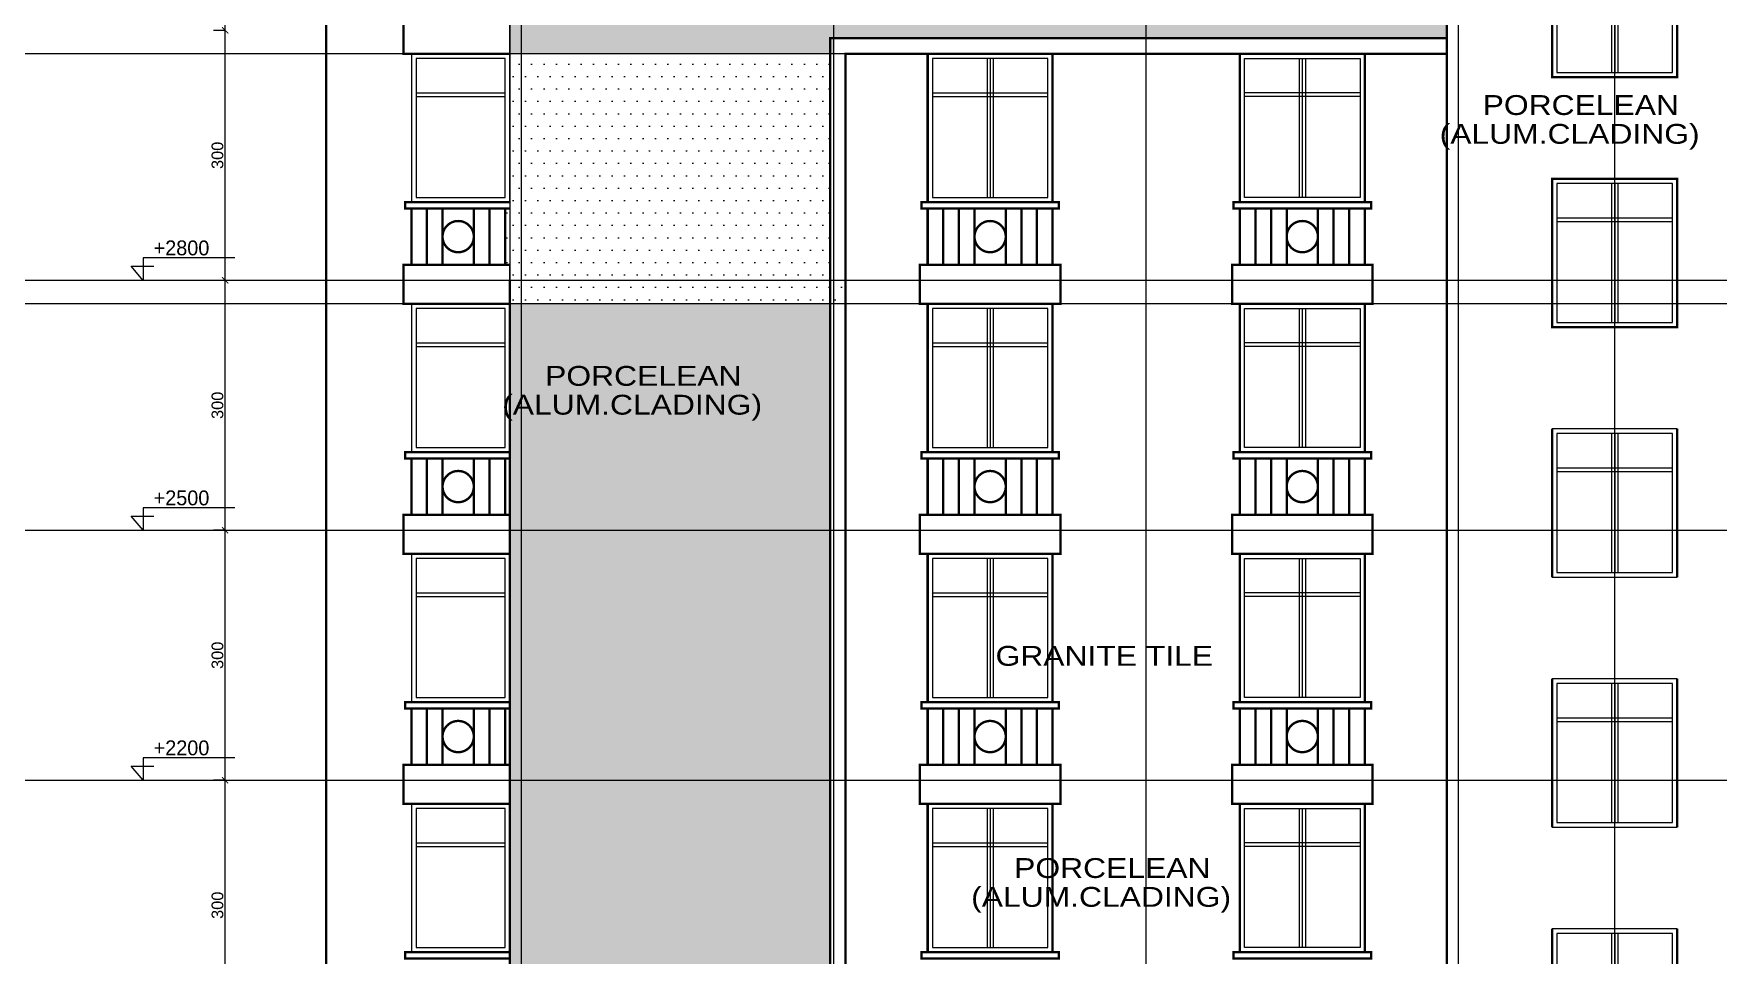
# Model space of a CAD drawing. Extents: x 250879 to 348495, y -51522 to -9360.
# Drawn here: x 299606 to 301764, y -27601 to -26421 of the extents above; entities that cross this region are included whole.
import ezdxf

# ---------------------------------------------------------------- set-up
doc = ezdxf.new("R2010")
doc.units = 0
doc.layers.get('0').update_dxf_attribs({"linetype": 'CONTINUOUS'})
doc.layers.get('DEFPOINTS').update_dxf_attribs({"color": 9, "linetype": 'CONTINUOUS'})
doc.layers.add('A-text function', color=30, linetype='CONTINUOUS', lineweight=20)
doc.layers.add('VIS', color=8, linetype='CONTINUOUS', lineweight=18)
for name, color, linetype in [('AXIS', 1, 'CONTINUOUS'), ('CURTAIN', 150, 'CONTINUOUS'), ('DOOR', 4, 'CONTINUOUS'), ('TEXT', 3, 'CONTINUOUS'), ('WALL', 7, 'CONTINUOUS')]:
    doc.layers.add(name, color=color, linetype=linetype)
doc.styles.add('ARIAL', font='BOD_CR.TTF', dxfattribs={"width": 1.2})
doc.styles.get("Standard").update_dxf_attribs({"font": 'sanss___.ttf', "height": 15})
doc.dimstyles.new('STANDARD$0', dxfattribs={"dimscale": 0, "dimtxt": 12, "dimasz": 8, "dimexe": 15, "dimexo": 0.0625, "dimgap": 2, "dimtad": 1, "dimdec": 0, "dimzin": 0, "dimdsep": 46, "dimtxsty": 'Standard', "dimblk1": 'ARCHTICK', "dimblk2": 'ARCHTICK', "dimsah": 1, "dimcen": 0.09, "dimdle": 15, "dimclrd": 3, "dimclre": 3, "dimclrt": 3, "dimazin": 0, "dimtfac": 1, "dimtdec": 0, "dimtofl": 0, "dimtmove": 1, "dimatfit": 3, "dimldrblk": 'ARCHTICK', "dimfxl": 1.0455, "dimfxlon": 1, "dimtolj": 1, "dimtzin": 0, "dimarcsym": 0})

# ---------------------------------------------------------------- blocks, each defined once
blk = doc.blocks.new('LIME')
at = {"layer": 'DOOR'}
for p, q in [((244593, -28820.3), (244475.4, -28820.3)), ((244475.4, -28820.3), (244475.4, -28849)), ((244475.4, -28849), (244460, -28830.9)), ((244460, -28830.9), (244489, -28830.9))]:
    blk.add_line(p, q, dxfattribs=at)
blk = doc.blocks.new('_ARCHTICK')
at = {"color": 0, "linetype": 'ByBlock', "const_width": 0.15}
blk.add_lwpolyline([(-0.5, -0.5), (0.5, 0.5)], dxfattribs=at)
blk = doc.blocks.new('*D1559')
at = {"layer": 'DEFPOINTS', "color": 0, "linetype": 'Continuous', "transparency": 16777216}
for p in [(299851.4, -26097), (299851.4, -26097), (299851.4, -26417)]:
    blk.add_point(p, dxfattribs=at)
at = {"layer": 'WALL', "color": 3, "linetype": 'Continuous', "lineweight": -2, "transparency": 16777216}
for p, q in [((299851.4, -26432), (299851.4, -26082)), ((299851.4, -26097), (299836.4, -26097)), ((299851.4, -26417), (299836.4, -26417))]:
    blk.add_line(p, q, dxfattribs=at)
at = {"layer": 'WALL', "color": 3, "linetype": 'Continuous', "lineweight": -2, "transparency": 16777216, "xscale": 8, "yscale": 8, "zscale": 8}
for p, rotation in [((299851.4, -26097), 90), ((299851.4, -26417), 270)]:
    blk.add_blockref('_ARCHTICK', p, dxfattribs=dict(at, rotation=rotation))
at = {"layer": 'WALL', "color": 3, "linetype": 'Continuous', "transparency": 16777216, "insert": (299841.7, -26257), "char_height": 15, "attachment_point": 5, "rotation": 90}
blk.add_mtext('\\A1;300', dxfattribs=at)
blk = doc.blocks.new('*D1560')
at = {"layer": 'DEFPOINTS', "color": 0, "linetype": 'Continuous', "transparency": 16777216}
for p in [(299851.4, -26417), (299851.4, -26417), (299851.4, -26737)]:
    blk.add_point(p, dxfattribs=at)
at = {"layer": 'WALL', "color": 3, "linetype": 'Continuous', "lineweight": -2, "transparency": 16777216}
for p, q in [((299851.4, -26752), (299851.4, -26402)), ((299851.4, -26417), (299836.4, -26417)), ((299851.4, -26737), (299836.4, -26737))]:
    blk.add_line(p, q, dxfattribs=at)
at = {"layer": 'WALL', "color": 3, "linetype": 'Continuous', "lineweight": -2, "transparency": 16777216, "xscale": 8, "yscale": 8, "zscale": 8}
for p, rotation in [((299851.4, -26417), 90), ((299851.4, -26737), 270)]:
    blk.add_blockref('_ARCHTICK', p, dxfattribs=dict(at, rotation=rotation))
at = {"layer": 'WALL', "color": 3, "linetype": 'Continuous', "transparency": 16777216, "insert": (299841.7, -26577), "char_height": 15, "attachment_point": 5, "rotation": 90}
blk.add_mtext('\\A1;300', dxfattribs=at)
blk = doc.blocks.new('*D1561')
at = {"layer": 'DEFPOINTS', "color": 0, "linetype": 'Continuous', "transparency": 16777216}
for p in [(299851.4, -26737), (299851.4, -26737), (299851.4, -27057)]:
    blk.add_point(p, dxfattribs=at)
at = {"layer": 'WALL', "color": 3, "linetype": 'Continuous', "lineweight": -2, "transparency": 16777216}
for p, q in [((299851.4, -27072), (299851.4, -26722)), ((299851.4, -26737), (299836.4, -26737)), ((299851.4, -27057), (299836.4, -27057))]:
    blk.add_line(p, q, dxfattribs=at)
at = {"layer": 'WALL', "color": 3, "linetype": 'Continuous', "lineweight": -2, "transparency": 16777216, "xscale": 8, "yscale": 8, "zscale": 8}
for p, rotation in [((299851.4, -26737), 90), ((299851.4, -27057), 270)]:
    blk.add_blockref('_ARCHTICK', p, dxfattribs=dict(at, rotation=rotation))
at = {"layer": 'WALL', "color": 3, "linetype": 'Continuous', "transparency": 16777216, "insert": (299841.7, -26897), "char_height": 15, "attachment_point": 5, "rotation": 90}
blk.add_mtext('\\A1;300', dxfattribs=at)
blk = doc.blocks.new('*D1562')
at = {"layer": 'DEFPOINTS', "color": 0, "linetype": 'Continuous', "transparency": 16777216}
for p in [(299851.4, -27057), (299851.4, -27057), (299851.4, -27377)]:
    blk.add_point(p, dxfattribs=at)
at = {"layer": 'WALL', "color": 3, "linetype": 'Continuous', "lineweight": -2, "transparency": 16777216}
for p, q in [((299851.4, -27392), (299851.4, -27042)), ((299851.4, -27057), (299836.4, -27057)), ((299851.4, -27377), (299836.4, -27377))]:
    blk.add_line(p, q, dxfattribs=at)
at = {"layer": 'WALL', "color": 3, "linetype": 'Continuous', "lineweight": -2, "transparency": 16777216, "xscale": 8, "yscale": 8, "zscale": 8}
for p, rotation in [((299851.4, -27057), 90), ((299851.4, -27377), 270)]:
    blk.add_blockref('_ARCHTICK', p, dxfattribs=dict(at, rotation=rotation))
at = {"layer": 'WALL', "color": 3, "linetype": 'Continuous', "transparency": 16777216, "insert": (299841.7, -27217), "char_height": 15, "attachment_point": 5, "rotation": 90}
blk.add_mtext('\\A1;300', dxfattribs=at)
blk = doc.blocks.new('*D1563')
at = {"layer": 'DEFPOINTS', "color": 0, "linetype": 'Continuous', "transparency": 16777216}
for p in [(299851.4, -27377), (299851.4, -27377), (299851.4, -27697)]:
    blk.add_point(p, dxfattribs=at)
at = {"layer": 'WALL', "color": 3, "linetype": 'Continuous', "lineweight": -2, "transparency": 16777216}
for p, q in [((299851.4, -27377), (299836.4, -27377)), ((299851.4, -27712), (299851.4, -27362)), ((299851.4, -27697), (299836.4, -27697))]:
    blk.add_line(p, q, dxfattribs=at)
at = {"layer": 'WALL', "color": 3, "linetype": 'Continuous', "lineweight": -2, "transparency": 16777216, "xscale": 8, "yscale": 8, "zscale": 8}
for p, rotation in [((299851.4, -27377), 90), ((299851.4, -27697), 270)]:
    blk.add_blockref('_ARCHTICK', p, dxfattribs=dict(at, rotation=rotation))
at = {"layer": 'WALL', "color": 3, "linetype": 'Continuous', "transparency": 16777216, "insert": (299841.7, -27537), "char_height": 15, "attachment_point": 5, "rotation": 90}
blk.add_mtext('\\A1;300', dxfattribs=at)

msp = doc.modelspace()

# ---------------------------------------------------------------- hatches: boundary and pattern name
at = {"layer": 'A-text function'}
h = msp.add_hatch(dxfattribs=at)
h.set_pattern_fill('DOTS', color=256, scale=10, style=0)
h.set_pattern_definition([(180, (597532.161, 5124.162), (-7.9375, 15.875), [0, -15.875])])
h.paths.add_polyline_path([(300231.1812, -25997.00774), (300631.1812, -25997.00774), (300631.1812, -26097.00774), (300231.1812, -26097.00774)])
h.paths.add_polyline_path([(300231.1812, -26097.00774), (300631.1812, -26097.00774), (300631.1812, -26417.00774), (300231.1812, -26417.00774)])
h.paths.add_polyline_path([(300216.1812, -26417.00774), (300231.1812, -26417.00774), (300231.1812, -26447.00774), (300216.1812, -26447.00774)])
h.paths.add_polyline_path([(300216.1812, -26097.00774), (300231.1812, -26097.00774), (300231.1812, -26417.00774), (300216.1812, -26417.00774)])
h.paths.add_polyline_path([(300216.1812, -25997.00774), (300231.1812, -25997.00774), (300231.1812, -26097.00774), (300216.1812, -26097.00774)])
h.paths.add_polyline_path([(300631.1812, -25997.00774), (301031.1812, -25997.00774), (301031.1812, -26097.00774), (300631.1812, -26097.00774)])
h.paths.add_polyline_path([(301031.1812, -25997.00774), (301416.1812, -25997.00774), (301416.1812, -26097.00774), (301031.1812, -26097.00774)])
h.paths.add_polyline_path([(303051.51037, -25997.00774), (303051.51037, -26097.00774), (301846.34579, -26097.00774), (301846.34579, -25997.00774)])
h.paths.add_polyline_path([(302636.34579, -26137.00774), (301846.34579, -26137.00774), (301846.34579, -26097.00774), (303051.51037, -26097.00774), (303051.51037, -26417.00774), (301846.34579, -26417.00774), (301846.34579, -26357.00774), (302636.34579, -26357.00774)])
h.paths.add_polyline_path([(300631.1812, -26357.00774), (301031.1812, -26357.00774), (301031.1812, -26417.00774), (300631.1812, -26417.00774)])
h.paths.add_polyline_path([(301031.1812, -26137.00774), (300631.1812, -26137.00774), (300631.1812, -26097.00774), (301031.1812, -26097.00774)])
h.paths.add_polyline_path([(301416.1812, -26137.00774), (301031.1812, -26137.00774), (301031.1812, -26097.00774), (301416.1812, -26097.00774)])
at = {"layer": 'WALL', "linetype": 'Continuous'}
h = msp.add_hatch(dxfattribs=at)
h.set_pattern_fill('DOTS', color=30, scale=10, style=0)
h.set_pattern_definition([(180, (596352.476, 5124.162), (-7.9375, 15.875), [0, -15.875])])
h.paths.add_polyline_path([(300216.1812, -26417.00774), (300631.1812, -26417.00774), (300631.1812, -26447.00774), (300616.1812, -26447.00774), (300216.1812, -26447.00774)])
h.paths.add_polyline_path([(301031.1812, -26427.00774), (300631.1812, -26427.00774), (300631.1812, -26417.00774), (301031.1812, -26417.00774)])
h.paths.add_polyline_path([(301416.1812, -26427.00774), (301031.1812, -26427.00774), (301031.1812, -26417.00774), (301416.1812, -26417.00774)])
h.paths.add_polyline_path([(302231.1812, -26427.00774), (301846.34579, -26427.00774), (301846.34579, -26417.00774), (302231.1812, -26417.00774)])
h.paths.add_polyline_path([(302636.34579, -26427.00774), (302231.1812, -26427.00774), (302231.1812, -26417.00774), (303051.51037, -26417.00774), (303051.51037, -26447.00774), (302636.34579, -26447.00774)])
h.paths.add_polyline_path([(301031.1812, -26357.00774), (301416.1812, -26357.00774), (301416.1812, -26417.00774), (301031.1812, -26417.00774)])
h = msp.add_hatch(dxfattribs=at)
h.set_pattern_fill('DOTS', color=30, scale=10, style=0)
h.set_pattern_definition([(180, (596352.476, 16957.987), (-7.9375, 15.875), [0, -15.875])])
h.paths.add_polyline_path([(300231.1812, -26447.00774), (300631.1812, -26447.00774), (300631.1812, -26737.00774), (300231.1812, -26737.00774)])
h.paths.add_polyline_path([(300216.1812, -26447.00774), (300231.1812, -26447.00774), (300231.1812, -26737.00774), (300216.1812, -26737.00774), (300216.1812, -26717.00774), (300209.95326, -26717.00774), (300209.95326, -26645.00774), (300216.1812, -26645.00774), (300216.1812, -26637.00774)])
h.paths.add_polyline_path([(300216.1812, -26737.00774), (300231.1812, -26737.00774), (300231.1812, -26767.00774), (300216.1812, -26767.00774)])
h.paths.add_polyline_path([(300231.1812, -26737.00774), (300631.1812, -26737.00774), (300631.1812, -26767.00774), (300231.1812, -26767.00774)])
h.paths.add_polyline_path([(300631.1812, -26737.00774), (300646.1812, -26737.00774), (300646.1812, -26767.00774), (300631.1812, -26767.00774)])
h = msp.add_hatch(dxfattribs=at)
h.set_pattern_fill('DOTS', color=30, scale=10, style=0)
h.set_pattern_definition([(180, (534678.427, 6740.546), (-7.9375, 15.875), [0, -15.875])])
h.paths.add_polyline_path([(301416.1812, -29007.00774), (301416.1812, -28597.00774), (300626.1812, -28597.00774), (300626.1812, -26767.00774), (300216.1812, -26767.00774), (300216.1812, -29007.00774)])
h.paths.add_polyline_path([(301846.34579, -28597.00774), (301846.34579, -29007.00774), (303051.51037, -29007.00774), (303051.51037, -26767.00774), (302636.34579, -26767.00774), (302636.34579, -28597.00774)])
h.paths.add_polyline_path([(301416.1812, -28917.00774), (301416.1812, -28697.00774), (300626.1812, -28697.00774), (300626.1812, -28917.00774)])
h.paths.add_polyline_path([(301846.34579, -28697.00774), (301846.34579, -28917.00774), (302636.34579, -28917.00774), (302636.34579, -28697.00774)])

# ---------------------------------------------------------------- linework, layer by layer
at = {"layer": 'AXIS'}
for p, q in [((301631.1812, -29924.53095), (301631.1812, -25139.87937)), ((300231.1812, -29935.19605), (300231.1812, -25772.96771)), ((300631.1812, -29935.19605), (300631.1812, -25772.96771)), ((301031.1812, -29935.19605), (301031.1812, -25772.96771)), ((301431.1812, -29935.19605), (301431.1812, -25772.96771))]:
    msp.add_line(p, q, dxfattribs=at)
at = {"layer": 'CURTAIN', "linetype": 'Continuous'}
for p, q in [((301627.1812, -26293.00774), (301627.1812, -26471.00774)), ((301631.1812, -26293.00774), (301631.1812, -26471.00774)), ((301635.1812, -26293.00774), (301635.1812, -26471.00774)), ((300827.26349, -26453.00774), (300827.26349, -26631.00774)), ((300831.26349, -26453.00774), (300831.26349, -26631.00774)), ((300835.26349, -26453.00774), (300835.26349, -26631.00774)), ((301227.09891, -26453.00774), (301227.09891, -26631.00774)), ((301231.09891, -26453.00774), (301231.09891, -26631.00774)), ((301235.09891, -26453.00774), (301235.09891, -26631.00774)), ((300095.95326, -26496.85035), (300210.1812, -26496.85035)), ((300095.95326, -26501.85035), (300210.1812, -26501.85035)), ((300757.26349, -26496.85035), (300905.26349, -26496.85035)), ((300757.26349, -26501.85035), (300905.26349, -26501.85035)), ((301305.09891, -26496.85035), (301157.09891, -26496.85035)), ((301305.09891, -26501.85035), (301157.09891, -26501.85035)), ((301627.26349, -26613.00774), (301627.26349, -26791.00774)), ((301631.26349, -26613.00774), (301631.26349, -26791.00774)), ((301635.26349, -26613.00774), (301635.26349, -26791.00774)), ((301557.26349, -26656.85035), (301705.26349, -26656.85035)), ((301557.26349, -26661.85035), (301705.26349, -26661.85035)), ((300827.26349, -26773.00774), (300827.26349, -26951.00774)), ((300831.26349, -26773.00774), (300831.26349, -26951.00774)), ((300835.26349, -26773.00774), (300835.26349, -26951.00774)), ((301227.09891, -26773.00774), (301227.09891, -26951.00774)), ((301231.09891, -26773.00774), (301231.09891, -26951.00774)), ((301235.09891, -26773.00774), (301235.09891, -26951.00774)), ((300095.95326, -26816.85035), (300210.1812, -26816.85035)), ((300757.26349, -26816.85035), (300905.26349, -26816.85035)), ((301305.09891, -26816.85035), (301157.09891, -26816.85035)), ((300095.95326, -26821.85035), (300210.1812, -26821.85035)), ((300757.26349, -26821.85035), (300905.26349, -26821.85035)), ((301305.09891, -26821.85035), (301157.09891, -26821.85035)), ((301627.26349, -26933.00774), (301627.26349, -27111.00774)), ((301631.26349, -26933.00774), (301631.26349, -27111.00774)), ((301635.26349, -26933.00774), (301635.26349, -27111.00774)), ((301557.26349, -26976.85035), (301705.26349, -26976.85035)), ((301557.26349, -26981.85035), (301705.26349, -26981.85035)), ((300827.26349, -27093.00774), (300827.26349, -27271.00774)), ((300831.26349, -27093.00774), (300831.26349, -27271.00774)), ((300835.26349, -27093.00774), (300835.26349, -27271.00774)), ((301227.09891, -27093.00774), (301227.09891, -27271.00774)), ((301231.09891, -27093.00774), (301231.09891, -27271.00774)), ((301235.09891, -27093.00774), (301235.09891, -27271.00774)), ((300095.95326, -27136.85035), (300210.1812, -27136.85035)), ((300095.95326, -27141.85035), (300210.1812, -27141.85035)), ((300757.26349, -27136.85035), (300905.26349, -27136.85035)), ((300757.26349, -27141.85035), (300905.26349, -27141.85035)), ((301305.09891, -27136.85035), (301157.09891, -27136.85035)), ((301305.09891, -27141.85035), (301157.09891, -27141.85035)), ((301627.26349, -27253.00774), (301627.26349, -27431.00774)), ((301631.26349, -27253.00774), (301631.26349, -27431.00774)), ((301635.26349, -27253.00774), (301635.26349, -27431.00774)), ((301557.26349, -27296.85035), (301705.26349, -27296.85035)), ((301557.26349, -27301.85035), (301705.26349, -27301.85035)), ((300827.26349, -27413.00774), (300827.26349, -27591.00774)), ((300831.26349, -27413.00774), (300831.26349, -27591.00774)), ((300835.26349, -27413.00774), (300835.26349, -27591.00774)), ((301227.09891, -27413.00774), (301227.09891, -27591.00774)), ((301231.09891, -27413.00774), (301231.09891, -27591.00774)), ((301235.09891, -27413.00774), (301235.09891, -27591.00774)), ((300095.95326, -27456.85035), (300210.1812, -27456.85035)), ((300095.95326, -27461.85035), (300210.1812, -27461.85035)), ((300757.26349, -27456.85035), (300905.26349, -27456.85035)), ((300757.26349, -27461.85035), (300905.26349, -27461.85035)), ((301305.09891, -27456.85035), (301157.09891, -27456.85035)), ((301305.09891, -27461.85035), (301157.09891, -27461.85035)), ((301627.26349, -27573.00774), (301627.26349, -27751.00774)), ((301631.26349, -27573.00774), (301631.26349, -27751.00774)), ((301635.26349, -27573.00774), (301635.26349, -27751.00774))]:
    msp.add_line(p, q, dxfattribs=at)
for points in [[(301705.1812, -26293.00774), (301557.1812, -26293.00774), (301557.1812, -26471.00774), (301705.1812, -26471.00774)], [(300210.1812, -26453.00774), (300095.95326, -26453.00774), (300095.95326, -26631.00774), (300210.1812, -26631.00774)], [(300905.26349, -26453.00774), (300757.26349, -26453.00774), (300757.26349, -26631.00774), (300905.26349, -26631.00774)], [(301157.09891, -26453.00774), (301305.09891, -26453.00774), (301305.09891, -26631.00774), (301157.09891, -26631.00774)], [(301705.26349, -26613.00774), (301557.26349, -26613.00774), (301557.26349, -26791.00774), (301705.26349, -26791.00774)], [(300210.1812, -26773.00774), (300095.95326, -26773.00774), (300095.95326, -26951.00774), (300210.1812, -26951.00774)], [(300905.26349, -26773.00774), (300757.26349, -26773.00774), (300757.26349, -26951.00774), (300905.26349, -26951.00774)], [(301157.09891, -26773.00774), (301305.09891, -26773.00774), (301305.09891, -26951.00774), (301157.09891, -26951.00774)], [(301705.26349, -26933.00774), (301557.26349, -26933.00774), (301557.26349, -27111.00774), (301705.26349, -27111.00774)], [(300210.1812, -27093.00774), (300095.95326, -27093.00774), (300095.95326, -27271.00774), (300210.1812, -27271.00774)], [(300905.26349, -27093.00774), (300757.26349, -27093.00774), (300757.26349, -27271.00774), (300905.26349, -27271.00774)], [(301157.09891, -27093.00774), (301305.09891, -27093.00774), (301305.09891, -27271.00774), (301157.09891, -27271.00774)], [(301705.26349, -27253.00774), (301557.26349, -27253.00774), (301557.26349, -27431.00774), (301705.26349, -27431.00774)], [(300210.1812, -27413.00774), (300095.95326, -27413.00774), (300095.95326, -27591.00774), (300210.1812, -27591.00774)], [(300905.26349, -27413.00774), (300757.26349, -27413.00774), (300757.26349, -27591.00774), (300905.26349, -27591.00774)], [(301157.09891, -27413.00774), (301305.09891, -27413.00774), (301305.09891, -27591.00774), (301157.09891, -27591.00774)], [(301705.26349, -27573.00774), (301557.26349, -27573.00774), (301557.26349, -27751.00774), (301705.26349, -27751.00774)]]:
    msp.add_lwpolyline(points, close=True, dxfattribs=at)
at = {"layer": 'VIS', "ltscale": 0.0001}
for p, q in [((301631.26349, -30072.58538), (301631.26349, -26183.10463)), ((301416.1812, -26447.00774), (299451.3212, -26447.00774)), ((303678.91532, -26737.00774), (299470.79317, -26737.00774)), ((303678.91532, -26767.00774), (299451.3212, -26767.00774)), ((303678.91532, -27057.00774), (299470.79317, -27057.00774)), ((299403.09192, -27377.00774), (303648.74527, -27377.00774))]:
    msp.add_line(p, q, dxfattribs=at)
at = {"layer": 'WALL', "linetype": 'Continuous'}
for p, q in [((300216.1812, -26767.00774), (300089.95326, -26767.00774)), ((300216.1812, -27087.00774), (300089.95326, -27087.00774)), ((300216.1812, -27407.00774), (300089.95326, -27407.00774))]:
    msp.add_line(p, q, dxfattribs=at)
at = {"layer": 'WALL', "linetype": 'Continuous', "const_width": 3}
for points in [[(301416.1812, -25997.00774), (299981.01662, -25997.00774), (299981.01662, -26447.00774)], [(301416.1812, -29761.00774), (301416.1812, -25993.40573)], [(301551.1812, -26287.00774), (301551.1812, -26477.00774)], [(301551.1812, -26287.00774), (301711.1812, -26287.00774), (301711.1812, -26477.00774), (301551.1812, -26477.00774), (301551.1812, -26287.00774)], [(301711.1812, -26287.00774), (301711.1812, -26477.00774)], [(300089.95326, -26447.00774), (300079.95326, -26447.00774), (300079.95326, -26397.00774), (300216.1812, -26397.00774)], [(300089.95326, -26447.00774), (300079.95326, -26447.00774), (300079.95326, -26397.00774), (300216.1812, -26397.00774)], [(301416.1812, -26427.00774), (300626.1812, -26427.00774), (300626.1812, -28597.00774), (301416.1812, -28597.00774)], [(299981.01662, -26447.00774), (299981.01662, -29047.00774), (300216.1812, -29047.00774)], [(300216.1812, -26447.00774), (300079.95326, -26447.00774)], [(300646.1812, -26447.00774), (301416.1812, -26447.00774)], [(301416.1812, -26447.00774), (300646.1812, -26447.00774), (300646.1812, -28577.00774), (301416.1812, -28577.00774)], [(301416.1812, -26447.00774), (300646.1812, -26447.00774), (300646.1812, -28577.00774), (301416.1812, -28577.00774)], [(300751.26349, -26447.00774), (300751.26349, -26637.00774)], [(300911.26349, -26447.00774), (300911.26349, -26637.00774)], [(301151.09891, -26447.00774), (301151.09891, -26637.00774)], [(301311.09891, -26447.00774), (301311.09891, -26637.00774)], [(301551.26349, -26607.00774), (301551.26349, -26797.00774)], [(301551.26349, -26607.00774), (301711.26349, -26607.00774), (301711.26349, -26797.00774), (301551.26349, -26797.00774), (301551.26349, -26607.00774)], [(301711.26349, -26607.00774), (301711.26349, -26797.00774)], [(300089.95326, -26637.00774), (300216.1812, -26637.00774)], [(300089.95326, -26645.00774), (300089.95326, -26717.00774)], [(300089.95326, -26717.00774), (300089.95326, -26645.00774)], [(300089.95326, -26645.00774), (300089.95326, -26717.00774)], [(300089.95326, -26645.00774), (300089.95326, -26717.00774)], [(300089.95326, -26645.00774), (300216.1812, -26645.00774)], [(300751.26349, -26637.00774), (300911.26349, -26637.00774)], [(300751.26349, -26637.00774), (300911.26349, -26637.00774)], [(300751.26349, -26645.00774), (300751.26349, -26717.00774)], [(300751.26349, -26645.00774), (300751.26349, -26717.00774)], [(300751.26349, -26645.00774), (300911.26349, -26645.00774)], [(300911.26349, -26645.00774), (300911.26349, -26717.00774)], [(300911.26349, -26645.00774), (300911.26349, -26717.00774)], [(301311.09891, -26637.00774), (301151.09891, -26637.00774)], [(301311.09891, -26637.00774), (301151.09891, -26637.00774)], [(301151.09891, -26645.00774), (301151.09891, -26717.00774)], [(301151.09891, -26645.00774), (301151.09891, -26717.00774)], [(301311.09891, -26645.00774), (301151.09891, -26645.00774)], [(301311.09891, -26645.00774), (301311.09891, -26717.00774)], [(301311.09891, -26645.00774), (301311.09891, -26717.00774)], [(300089.95326, -26767.00774), (300079.95326, -26767.00774), (300079.95326, -26717.00774), (300216.1812, -26717.00774)], [(300751.26349, -26767.00774), (300741.26349, -26767.00774), (300741.26349, -26717.00774), (300911.26349, -26717.00774), (300921.26349, -26717.00774), (300921.26349, -26767.00774), (300741.26349, -26767.00774)], [(301311.09891, -26767.00774), (301321.09891, -26767.00774), (301321.09891, -26717.00774), (301151.09891, -26717.00774), (301141.09891, -26717.00774), (301141.09891, -26767.00774), (301321.09891, -26767.00774)], [(301416.1812, -29047.00774), (300216.1812, -29047.00774), (300216.1812, -26737.00774)], [(300216.1812, -26737.00774), (300216.1812, -29047.00774), (301416.1812, -29047.00774)], [(300216.1812, -26767.00774), (300079.95326, -26767.00774)], [(300751.26349, -26767.00774), (300751.26349, -26957.00774)], [(300911.26349, -26767.00774), (300911.26349, -26957.00774)], [(301151.09891, -26767.00774), (301151.09891, -26957.00774)], [(301311.09891, -26767.00774), (301311.09891, -26957.00774)], [(301551.26349, -26927.00774), (301551.26349, -27117.00774)], [(301711.26349, -26927.00774), (301711.26349, -27117.00774)], [(300089.95326, -26957.00774), (300216.1812, -26957.00774)], [(300089.95326, -26965.00774), (300089.95326, -27037.00774)], [(300089.95326, -27037.00774), (300089.95326, -26965.00774)], [(300089.95326, -26965.00774), (300089.95326, -27037.00774)], [(300089.95326, -26965.00774), (300089.95326, -27037.00774)], [(300089.95326, -26965.00774), (300216.1812, -26965.00774)], [(300751.26349, -26957.00774), (300911.26349, -26957.00774)], [(300751.26349, -26957.00774), (300911.26349, -26957.00774)], [(300751.26349, -26965.00774), (300751.26349, -27037.00774)], [(300751.26349, -26965.00774), (300751.26349, -27037.00774)], [(300751.26349, -26965.00774), (300911.26349, -26965.00774)], [(300911.26349, -26965.00774), (300911.26349, -27037.00774)], [(300911.26349, -26965.00774), (300911.26349, -27037.00774)], [(301311.09891, -26957.00774), (301151.09891, -26957.00774)], [(301311.09891, -26957.00774), (301151.09891, -26957.00774)], [(301151.09891, -26965.00774), (301151.09891, -27037.00774)], [(301151.09891, -26965.00774), (301151.09891, -27037.00774)], [(301311.09891, -26965.00774), (301151.09891, -26965.00774)], [(301311.09891, -26965.00774), (301311.09891, -27037.00774)], [(301311.09891, -26965.00774), (301311.09891, -27037.00774)], [(300089.95326, -27087.00774), (300079.95326, -27087.00774), (300079.95326, -27037.00774), (300216.1812, -27037.00774)], [(300751.26349, -27087.00774), (300741.26349, -27087.00774), (300741.26349, -27037.00774), (300911.26349, -27037.00774), (300921.26349, -27037.00774), (300921.26349, -27087.00774), (300741.26349, -27087.00774)], [(301311.09891, -27087.00774), (301321.09891, -27087.00774), (301321.09891, -27037.00774), (301151.09891, -27037.00774), (301141.09891, -27037.00774), (301141.09891, -27087.00774), (301321.09891, -27087.00774)], [(300216.1812, -27087.00774), (300079.95326, -27087.00774)], [(300751.26349, -27087.00774), (300751.26349, -27277.00774)], [(300911.26349, -27087.00774), (300911.26349, -27277.00774)], [(301151.09891, -27087.00774), (301151.09891, -27277.00774)], [(301311.09891, -27087.00774), (301311.09891, -27277.00774)], [(301551.26349, -27247.00774), (301551.26349, -27437.00774)], [(301711.26349, -27247.00774), (301711.26349, -27437.00774)], [(300089.95326, -27277.00774), (300216.1812, -27277.00774)], [(300089.95326, -27285.00774), (300089.95326, -27357.00774)], [(300089.95326, -27357.00774), (300089.95326, -27285.00774)], [(300089.95326, -27285.00774), (300089.95326, -27357.00774)], [(300089.95326, -27285.00774), (300089.95326, -27357.00774)], [(300089.95326, -27285.00774), (300216.1812, -27285.00774)], [(300751.26349, -27277.00774), (300911.26349, -27277.00774)], [(300751.26349, -27277.00774), (300911.26349, -27277.00774)], [(300751.26349, -27285.00774), (300751.26349, -27357.00774)], [(300751.26349, -27285.00774), (300751.26349, -27357.00774)], [(300751.26349, -27285.00774), (300911.26349, -27285.00774)], [(300911.26349, -27285.00774), (300911.26349, -27357.00774)], [(300911.26349, -27285.00774), (300911.26349, -27357.00774)], [(301311.09891, -27277.00774), (301151.09891, -27277.00774)], [(301311.09891, -27277.00774), (301151.09891, -27277.00774)], [(301151.09891, -27285.00774), (301151.09891, -27357.00774)], [(301151.09891, -27285.00774), (301151.09891, -27357.00774)], [(301311.09891, -27285.00774), (301151.09891, -27285.00774)], [(301311.09891, -27285.00774), (301311.09891, -27357.00774)], [(301311.09891, -27285.00774), (301311.09891, -27357.00774)], [(300089.95326, -27407.00774), (300079.95326, -27407.00774), (300079.95326, -27357.00774), (300216.1812, -27357.00774)], [(300751.26349, -27407.00774), (300741.26349, -27407.00774), (300741.26349, -27357.00774), (300911.26349, -27357.00774), (300921.26349, -27357.00774), (300921.26349, -27407.00774), (300741.26349, -27407.00774)], [(301311.09891, -27407.00774), (301321.09891, -27407.00774), (301321.09891, -27357.00774), (301151.09891, -27357.00774), (301141.09891, -27357.00774), (301141.09891, -27407.00774), (301321.09891, -27407.00774)], [(300216.1812, -27407.00774), (300079.95326, -27407.00774)], [(300751.26349, -27407.00774), (300751.26349, -27597.00774)], [(300911.26349, -27407.00774), (300911.26349, -27597.00774)], [(301151.09891, -27407.00774), (301151.09891, -27597.00774)], [(301311.09891, -27407.00774), (301311.09891, -27597.00774)], [(301551.26349, -27567.00774), (301551.26349, -27757.00774)], [(301711.26349, -27567.00774), (301711.26349, -27757.00774)], [(300089.95326, -27597.00774), (300216.1812, -27597.00774)], [(300751.26349, -27597.00774), (300911.26349, -27597.00774)], [(300751.26349, -27597.00774), (300911.26349, -27597.00774)], [(301311.09891, -27597.00774), (301151.09891, -27597.00774)], [(301311.09891, -27597.00774), (301151.09891, -27597.00774)]]:
    msp.add_lwpolyline(points, dxfattribs=at)
at = {"layer": 'WALL', "linetype": 'Continuous'}
for points in [[(301416.1812, -25997.00774), (300216.1812, -25997.00774), (300216.1812, -29047.00774), (301416.1812, -29047.00774)], [(300216.1812, -26397.00774), (300079.95326, -26397.00774), (300079.95326, -26447.00774), (300216.1812, -26447.00774)], [(300216.1812, -26397.00774), (300079.95326, -26397.00774), (300079.95326, -26447.00774), (300216.1812, -26447.00774)], [(301416.1812, -26427.00774), (300626.1812, -26427.00774), (300626.1812, -28597.00774), (301416.1812, -28597.00774)], [(301416.1812, -26447.00774), (300646.1812, -26447.00774), (300646.1812, -28577.00774), (301416.1812, -28577.00774)], [(301416.1812, -26447.00774), (300646.1812, -26447.00774), (300646.1812, -28577.00774), (301416.1812, -28577.00774)], [(300216.1812, -26717.00774), (300079.95326, -26717.00774), (300079.95326, -26767.00774), (300216.1812, -26767.00774)], [(300216.1812, -26737.00774), (300216.1812, -29047.00774), (301416.1812, -29047.00774)], [(300216.1812, -27037.00774), (300079.95326, -27037.00774), (300079.95326, -27087.00774), (300216.1812, -27087.00774)], [(300216.1812, -27357.00774), (300079.95326, -27357.00774), (300079.95326, -27407.00774), (300216.1812, -27407.00774)]]:
    msp.add_lwpolyline(points, dxfattribs=at)
for points in [[(301711.1812, -26287.00774), (301551.1812, -26287.00774), (301551.1812, -26477.00774), (301711.1812, -26477.00774)], [(300216.1812, -26397.00774), (300079.95326, -26397.00774), (300079.95326, -26447.00774), (300216.1812, -26447.00774)], [(300216.1812, -26397.00774), (300079.95326, -26397.00774), (300079.95326, -26447.00774), (300216.1812, -26447.00774)], [(300216.1812, -26447.00774), (300089.95326, -26447.00774), (300089.95326, -26637.00774), (300216.1812, -26637.00774)], [(300911.26349, -26447.00774), (300751.26349, -26447.00774), (300751.26349, -26637.00774), (300911.26349, -26637.00774)], [(301151.09891, -26447.00774), (301311.09891, -26447.00774), (301311.09891, -26637.00774), (301151.09891, -26637.00774)], [(301711.26349, -26607.00774), (301551.26349, -26607.00774), (301551.26349, -26797.00774), (301711.26349, -26797.00774)], [(300081.95326, -26637.00774), (300216.1812, -26637.00774), (300216.1812, -26645.00774), (300081.95326, -26645.00774)], [(300216.1812, -26717.00774), (300079.95326, -26717.00774), (300079.95326, -26767.00774), (300216.1812, -26767.00774)], [(300921.26349, -26717.00774), (300741.26349, -26717.00774), (300741.26349, -26767.00774), (300921.26349, -26767.00774)], [(301141.09891, -26717.00774), (301321.09891, -26717.00774), (301321.09891, -26767.00774), (301141.09891, -26767.00774)], [(300216.1812, -26767.00774), (300089.95326, -26767.00774), (300089.95326, -26957.00774), (300216.1812, -26957.00774)], [(300911.26349, -26767.00774), (300751.26349, -26767.00774), (300751.26349, -26957.00774), (300911.26349, -26957.00774)], [(301151.09891, -26767.00774), (301311.09891, -26767.00774), (301311.09891, -26957.00774), (301151.09891, -26957.00774)], [(301711.26349, -26927.00774), (301551.26349, -26927.00774), (301551.26349, -27117.00774), (301711.26349, -27117.00774)], [(300081.95326, -26957.00774), (300216.1812, -26957.00774), (300216.1812, -26965.00774), (300081.95326, -26965.00774)], [(300216.1812, -27037.00774), (300079.95326, -27037.00774), (300079.95326, -27087.00774), (300216.1812, -27087.00774)], [(300921.26349, -27037.00774), (300741.26349, -27037.00774), (300741.26349, -27087.00774), (300921.26349, -27087.00774)], [(301141.09891, -27037.00774), (301321.09891, -27037.00774), (301321.09891, -27087.00774), (301141.09891, -27087.00774)], [(300216.1812, -27087.00774), (300089.95326, -27087.00774), (300089.95326, -27277.00774), (300216.1812, -27277.00774)], [(300911.26349, -27087.00774), (300751.26349, -27087.00774), (300751.26349, -27277.00774), (300911.26349, -27277.00774)], [(301151.09891, -27087.00774), (301311.09891, -27087.00774), (301311.09891, -27277.00774), (301151.09891, -27277.00774)], [(301711.26349, -27247.00774), (301551.26349, -27247.00774), (301551.26349, -27437.00774), (301711.26349, -27437.00774)], [(300081.95326, -27277.00774), (300216.1812, -27277.00774), (300216.1812, -27285.00774), (300081.95326, -27285.00774)], [(300216.1812, -27357.00774), (300079.95326, -27357.00774), (300079.95326, -27407.00774), (300216.1812, -27407.00774)], [(300921.26349, -27357.00774), (300741.26349, -27357.00774), (300741.26349, -27407.00774), (300921.26349, -27407.00774)], [(301141.09891, -27357.00774), (301321.09891, -27357.00774), (301321.09891, -27407.00774), (301141.09891, -27407.00774)], [(300216.1812, -27407.00774), (300089.95326, -27407.00774), (300089.95326, -27597.00774), (300216.1812, -27597.00774)], [(300911.26349, -27407.00774), (300751.26349, -27407.00774), (300751.26349, -27597.00774), (300911.26349, -27597.00774)], [(301151.09891, -27407.00774), (301311.09891, -27407.00774), (301311.09891, -27597.00774), (301151.09891, -27597.00774)], [(301711.26349, -27567.00774), (301551.26349, -27567.00774), (301551.26349, -27757.00774), (301711.26349, -27757.00774)], [(300081.95326, -27597.00774), (300216.1812, -27597.00774), (300216.1812, -27605.00774), (300081.95326, -27605.00774)]]:
    msp.add_lwpolyline(points, close=True, dxfattribs=at)
at = {"layer": 'WALL', "color": 30, "linetype": 'Continuous', "const_width": 3}
for points in [[(300089.95326, -26637.00774), (300081.95326, -26637.00774), (300081.95326, -26645.00774), (300216.1812, -26645.00774)], [(300216.1812, -26637.00774), (300081.95326, -26637.00774)], [(300089.95326, -26717.00774), (300089.95326, -26645.00774)], [(300109.95326, -26645.00774), (300109.95326, -26717.00774)], [(300129.95326, -26645.00774), (300129.95326, -26717.00774)], [(300129.95326, -26645.00774), (300129.95326, -26717.00774)], [(300169.95326, -26645.00774), (300169.95326, -26717.00774)], [(300189.95326, -26645.00774), (300189.95326, -26717.00774)], [(300209.95326, -26645.00774), (300209.95326, -26717.00774)], [(300751.26349, -26637.00774), (300743.26349, -26637.00774), (300743.26349, -26645.00774), (300911.26349, -26645.00774), (300919.26349, -26645.00774), (300919.26349, -26637.00774), (300743.26349, -26637.00774)], [(300751.26349, -26717.00774), (300751.26349, -26645.00774)], [(300771.26349, -26645.00774), (300771.26349, -26717.00774)], [(300791.26349, -26645.00774), (300791.26349, -26717.00774)], [(300811.26349, -26645.00774), (300811.26349, -26717.00774)], [(300851.26349, -26645.00774), (300851.26349, -26717.00774)], [(300871.26349, -26645.00774), (300871.26349, -26717.00774)], [(300891.26349, -26645.00774), (300891.26349, -26717.00774)], [(300911.26349, -26645.00774), (300911.26349, -26717.00774)], [(301311.09891, -26637.00774), (301319.09891, -26637.00774), (301319.09891, -26645.00774), (301151.09891, -26645.00774), (301143.09891, -26645.00774), (301143.09891, -26637.00774), (301319.09891, -26637.00774)], [(301151.09891, -26645.00774), (301151.09891, -26717.00774)], [(301171.09891, -26645.00774), (301171.09891, -26717.00774)], [(301191.09891, -26645.00774), (301191.09891, -26717.00774)], [(301211.09891, -26645.00774), (301211.09891, -26717.00774)], [(301251.09891, -26645.00774), (301251.09891, -26717.00774)], [(301271.09891, -26645.00774), (301271.09891, -26717.00774)], [(301291.09891, -26645.00774), (301291.09891, -26717.00774)], [(301311.09891, -26717.00774), (301311.09891, -26645.00774)], [(300089.95326, -26957.00774), (300081.95326, -26957.00774), (300081.95326, -26965.00774), (300216.1812, -26965.00774)], [(300216.1812, -26957.00774), (300081.95326, -26957.00774)], [(300089.95326, -27037.00774), (300089.95326, -26965.00774)], [(300109.95326, -26965.00774), (300109.95326, -27037.00774)], [(300129.95326, -26965.00774), (300129.95326, -27037.00774)], [(300129.95326, -26965.00774), (300129.95326, -27037.00774)], [(300169.95326, -26965.00774), (300169.95326, -27037.00774)], [(300189.95326, -26965.00774), (300189.95326, -27037.00774)], [(300209.95326, -26965.00774), (300209.95326, -27037.00774)], [(300751.26349, -26957.00774), (300743.26349, -26957.00774), (300743.26349, -26965.00774), (300911.26349, -26965.00774), (300919.26349, -26965.00774), (300919.26349, -26957.00774), (300743.26349, -26957.00774)], [(300751.26349, -27037.00774), (300751.26349, -26965.00774)], [(300771.26349, -26965.00774), (300771.26349, -27037.00774)], [(300791.26349, -26965.00774), (300791.26349, -27037.00774)], [(300811.26349, -26965.00774), (300811.26349, -27037.00774)], [(300851.26349, -26965.00774), (300851.26349, -27037.00774)], [(300871.26349, -26965.00774), (300871.26349, -27037.00774)], [(300891.26349, -26965.00774), (300891.26349, -27037.00774)], [(300911.26349, -26965.00774), (300911.26349, -27037.00774)], [(301311.09891, -26957.00774), (301319.09891, -26957.00774), (301319.09891, -26965.00774), (301151.09891, -26965.00774), (301143.09891, -26965.00774), (301143.09891, -26957.00774), (301319.09891, -26957.00774)], [(301151.09891, -26965.00774), (301151.09891, -27037.00774)], [(301171.09891, -26965.00774), (301171.09891, -27037.00774)], [(301191.09891, -26965.00774), (301191.09891, -27037.00774)], [(301211.09891, -26965.00774), (301211.09891, -27037.00774)], [(301251.09891, -26965.00774), (301251.09891, -27037.00774)], [(301271.09891, -26965.00774), (301271.09891, -27037.00774)], [(301291.09891, -26965.00774), (301291.09891, -27037.00774)], [(301311.09891, -27037.00774), (301311.09891, -26965.00774)], [(300089.95326, -27277.00774), (300081.95326, -27277.00774), (300081.95326, -27285.00774), (300216.1812, -27285.00774)], [(300216.1812, -27277.00774), (300081.95326, -27277.00774)], [(300089.95326, -27357.00774), (300089.95326, -27285.00774)], [(300109.95326, -27285.00774), (300109.95326, -27357.00774)], [(300129.95326, -27285.00774), (300129.95326, -27357.00774)], [(300129.95326, -27285.00774), (300129.95326, -27357.00774)], [(300169.95326, -27285.00774), (300169.95326, -27357.00774)], [(300189.95326, -27285.00774), (300189.95326, -27357.00774)], [(300209.95326, -27285.00774), (300209.95326, -27357.00774)], [(300751.26349, -27277.00774), (300743.26349, -27277.00774), (300743.26349, -27285.00774), (300911.26349, -27285.00774), (300919.26349, -27285.00774), (300919.26349, -27277.00774), (300743.26349, -27277.00774)], [(300751.26349, -27357.00774), (300751.26349, -27285.00774)], [(300771.26349, -27285.00774), (300771.26349, -27357.00774)], [(300791.26349, -27285.00774), (300791.26349, -27357.00774)], [(300811.26349, -27285.00774), (300811.26349, -27357.00774)], [(300851.26349, -27285.00774), (300851.26349, -27357.00774)], [(300871.26349, -27285.00774), (300871.26349, -27357.00774)], [(300891.26349, -27285.00774), (300891.26349, -27357.00774)], [(300911.26349, -27285.00774), (300911.26349, -27357.00774)], [(301311.09891, -27277.00774), (301319.09891, -27277.00774), (301319.09891, -27285.00774), (301151.09891, -27285.00774), (301143.09891, -27285.00774), (301143.09891, -27277.00774), (301319.09891, -27277.00774)], [(301151.09891, -27285.00774), (301151.09891, -27357.00774)], [(301171.09891, -27285.00774), (301171.09891, -27357.00774)], [(301191.09891, -27285.00774), (301191.09891, -27357.00774)], [(301211.09891, -27285.00774), (301211.09891, -27357.00774)], [(301251.09891, -27285.00774), (301251.09891, -27357.00774)], [(301271.09891, -27285.00774), (301271.09891, -27357.00774)], [(301291.09891, -27285.00774), (301291.09891, -27357.00774)], [(301311.09891, -27357.00774), (301311.09891, -27285.00774)], [(300089.95326, -27597.00774), (300081.95326, -27597.00774), (300081.95326, -27605.00774), (300216.1812, -27605.00774)], [(300216.1812, -27597.00774), (300081.95326, -27597.00774)], [(300751.26349, -27597.00774), (300743.26349, -27597.00774), (300743.26349, -27605.00774), (300911.26349, -27605.00774), (300919.26349, -27605.00774), (300919.26349, -27597.00774), (300743.26349, -27597.00774)], [(301311.09891, -27597.00774), (301319.09891, -27597.00774), (301319.09891, -27605.00774), (301151.09891, -27605.00774), (301143.09891, -27605.00774), (301143.09891, -27597.00774), (301319.09891, -27597.00774)]]:
    msp.add_lwpolyline(points, dxfattribs=at)
for points in [[(300149.95326, -26701.00774, -1), (300149.95326, -26661.00774, -1), (300149.95326, -26701.00774, -1)], [(300831.26349, -26701.00774, -1), (300831.26349, -26661.00774, -1), (300831.26349, -26701.00774, -1)], [(301231.09891, -26701.00774, 1), (301231.09891, -26661.00774, 1), (301231.09891, -26701.00774, 1)], [(300149.95326, -27021.00774, -1), (300149.95326, -26981.00774, -1), (300149.95326, -27021.00774, -1)], [(300831.26349, -27021.00774, -1), (300831.26349, -26981.00774, -1), (300831.26349, -27021.00774, -1)], [(301231.09891, -27021.00774, 1), (301231.09891, -26981.00774, 1), (301231.09891, -27021.00774, 1)], [(300149.95326, -27341.00774, -1), (300149.95326, -27301.00774, -1), (300149.95326, -27341.00774, -1)], [(300831.26349, -27341.00774, -1), (300831.26349, -27301.00774, -1), (300831.26349, -27341.00774, -1)], [(301231.09891, -27341.00774, 1), (301231.09891, -27301.00774, 1), (301231.09891, -27341.00774, 1)]]:
    msp.add_lwpolyline(points, format="xyb", dxfattribs=at)
at = {"layer": 'WALL', "color": 30, "linetype": 'Continuous'}
for centre in [(300149.95326, -26681.00774), (300831.26349, -26681.00774), (301231.09891, -26681.00774), (300149.95326, -27001.00774), (300831.26349, -27001.00774), (301231.09891, -27001.00774), (300149.95326, -27321.00774), (300831.26349, -27321.00774), (301231.09891, -27321.00774)]:
    msp.add_circle(centre, 20, dxfattribs=at)

# ---------------------------------------------------------------- block references
at = {"layer": 'WALL', "linetype": 'Continuous'}
for p in [(55270.93962, 2112.02415), (55270.93962, 1792.02415), (55270.93962, 1472.02415)]:
    msp.add_blockref('LIME', p, dxfattribs=at)

# ---------------------------------------------------------------- texts
at = {"layer": 'A-text function', "char_height": 25.4016, "width": 769.5478784, "attachment_point": 3, "style": 'ARIAL'}
for s, insert in [('PORCELEAN', (301713.53015, -26499.86826)), ('(ALUM.CLADING)', (301739.97726, -26536.77488)), ('PORCELEAN', (300512.74895, -26846.57096)), ('(ALUM.CLADING)', (300539.19605, -26883.47759)), ('GRANITE TILE', (301116.77461, -27204.97875)), ('PORCELEAN', (301113.44786, -27476.61366)), ('(ALUM.CLADING)', (301139.89496, -27513.52029))]:
    msp.add_mtext(s, dxfattribs=dict(at, insert=insert))
at = {"layer": 'TEXT', "char_height": 19.008, "width": 1279.0191168, "attachment_point": 1, "rotation": 359.87305455}
for s, insert in [('{\\fStylus BT|b0|i0|c0|p34;+2800}', (299759.87811, -26685.83962)), ('{\\fStylus BT|b0|i0|c0|p34;+2500}', (299759.87811, -27005.83962)), ('{\\fStylus BT|b0|i0|c0|p34;+2200}', (299759.87811, -27325.83962))]:
    msp.add_mtext(s, dxfattribs=dict(at, insert=insert))

# ---------------------------------------------------------------- dimensions: what is measured, and where the dimension line sits
at = {"layer": 'WALL', "linetype": 'Continuous'}
for base, p1, p2, picture, middle in [((299851.39133, -26097.00774), (299851.39133, -26417.00774), (299851.39133, -26097.00774), '*D1559', (299841.6547, -26257.00774)), ((299851.39133, -26417.00774), (299851.39133, -26737.00774), (299851.39133, -26417.00774), '*D1560', (299841.6547, -26577.00774)), ((299851.39133, -26737.00774), (299851.39133, -27057.00774), (299851.39133, -26737.00774), '*D1561', (299841.6547, -26897.00774)), ((299851.39133, -27057.00774), (299851.39133, -27377.00774), (299851.39133, -27057.00774), '*D1562', (299841.6547, -27217.00774)), ((299851.39133, -27377.00774), (299851.39133, -27697.00774), (299851.39133, -27377.00774), '*D1563', (299841.6547, -27537.00774))]:
    dim = msp.add_linear_dim(base=base, p1=p1, p2=p2, angle=90, text='300', dimstyle='STANDARD$0', override={"dimscale": 1}, dxfattribs=at)
    dim.commit()
    dim.dimension.update_dxf_attribs({"geometry": picture, "text_midpoint": middle})

doc.saveas('drawing.dxf')
